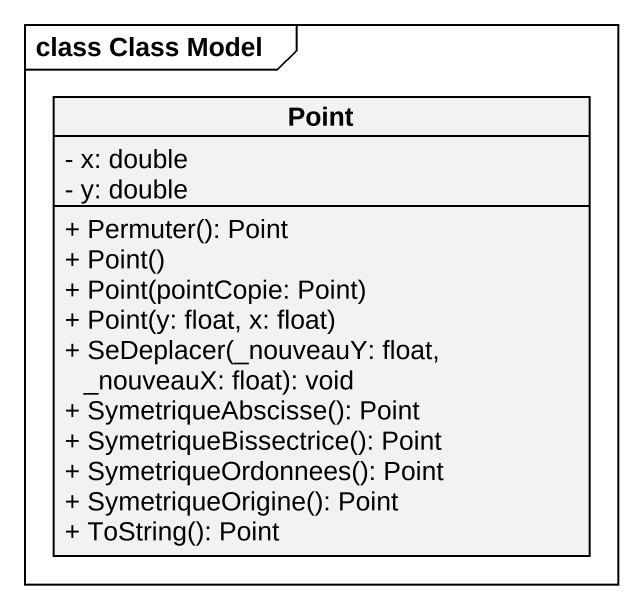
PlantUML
@startuml
mainframe class Class Model
hide circle
hide empty members
skinparam classAttributeIconSize 0
class Point {
  - x: double
  - y: double
  + Permuter(): Point
  + Point()
  + Point(pointCopie: Point)
  + Point(y: float, x: float)
  + SeDeplacer(_nouveauY: float, _nouveauX: float): void
  + SymetriqueAbscisse(): Point
  + SymetriqueBissectrice(): Point
  + SymetriqueOrdonnees(): Point
  + SymetriqueOrigine(): Point
  + ToString(): Point
}
@enduml
